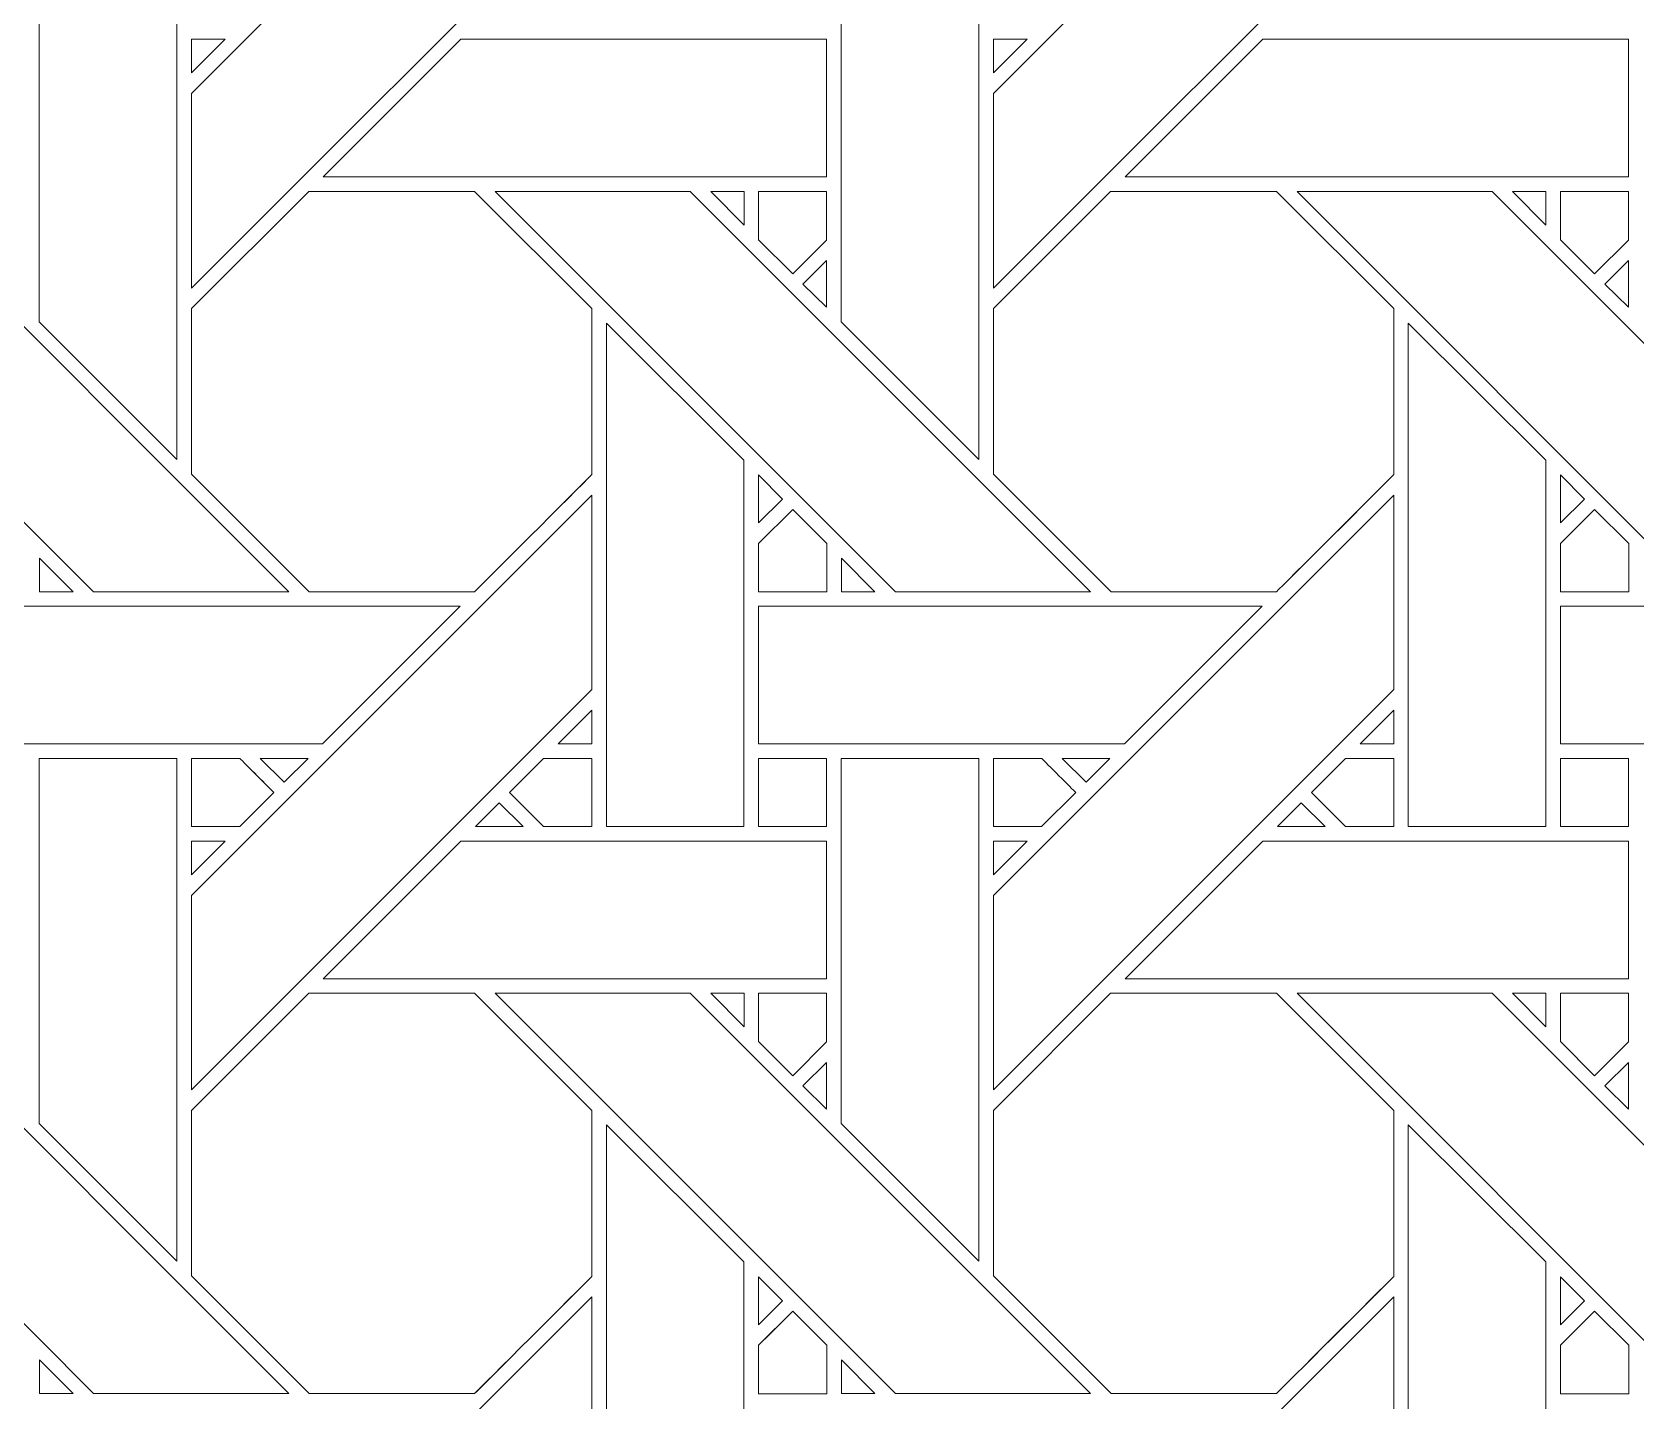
# Model space of a CAD drawing. Header units: inches. Extents: x 4.9 to 19.9, y 3.1 to 15.1.
# Drawn here: x 12.432 to 14.329, y 4.58 to 6.2 of the extents above; entities that cross this region are included whole.
import ezdxf

# ---------------------------------------------------------------- set-up
doc = ezdxf.new("R2010")
doc.units = ezdxf.units.IN
doc.header["$MEASUREMENT"] = 0
doc.layers.add('Design', color=7, linetype='Continuous', lineweight=0)

msp = doc.modelspace()

# ---------------------------------------------------------------- linework, layer by layer
at = {"layer": 'Design'}
for points, knots in [([(4.8829, 15.0948), (4.8829, 15.0948), (4.8829, 3.0948), (4.8829, 3.0948), (4.8829, 3.0948), (19.8829, 3.0948), (19.8829, 3.0948), (19.8829, 3.0948), (19.8829, 15.0948), (19.8829, 15.0948), (19.8829, 15.0948), (4.8829, 15.0948), (4.8829, 15.0948)], [0, 0, 0, 0, 1, 1, 1, 2, 2, 2, 3, 3, 3, 4, 4, 4, 4]), ([(5.4052, 14.5679), (5.4052, 14.5679), (5.4052, 3.6216), (5.4052, 3.6216), (5.4052, 3.6216), (19.3605, 3.6216), (19.3605, 3.6216), (19.3605, 3.6216), (19.3605, 14.5679), (19.3605, 14.5679), (19.3605, 14.5679), (5.4052, 14.5679), (5.4052, 14.5679)], [0, 0, 0, 0, 1, 1, 1, 2, 2, 2, 3, 3, 3, 4, 4, 4, 4]), ([(12.6204, 6.1269), (12.6204, 6.1269), (13.0941, 6.6005), (13.0941, 6.6005), (13.0941, 6.6005), (13.0941, 6.3705), (13.0941, 6.3705), (13.0941, 6.3705), (12.6204, 5.8968), (12.6204, 5.8968), (12.6204, 5.8968), (12.6204, 6.1269), (12.6204, 6.1269)], [0, 0, 0, 0, 1, 1, 1, 2, 2, 2, 3, 3, 3, 4, 4, 4, 4]), ([(13.5691, 6.1269), (13.5691, 6.1269), (14.0428, 6.6005), (14.0428, 6.6005), (14.0428, 6.6005), (14.0428, 6.3705), (14.0428, 6.3705), (14.0428, 6.3705), (13.5691, 5.8968), (13.5691, 5.8968), (13.5691, 5.8968), (13.5691, 6.1269), (13.5691, 6.1269)], [0, 0, 0, 0, 1, 1, 1, 2, 2, 2, 3, 3, 3, 4, 4, 4, 4]), ([(12.6032, 6.289), (12.6032, 6.289), (12.6032, 5.6939), (12.6032, 5.6939), (12.6032, 5.6939), (12.4403, 5.8568), (12.4403, 5.8568), (12.4403, 5.8568), (12.4403, 6.289), (12.4403, 6.289), (12.4403, 6.289), (12.6032, 6.289), (12.6032, 6.289)], [0, 0, 0, 0, 1, 1, 1, 2, 2, 2, 3, 3, 3, 4, 4, 4, 4]), ([(13.552, 6.289), (13.552, 6.289), (13.552, 5.6939), (13.552, 5.6939), (13.552, 5.6939), (13.3891, 5.8568), (13.3891, 5.8568), (13.3891, 5.8568), (13.3891, 6.289), (13.3891, 6.289), (13.3891, 6.289), (13.552, 6.289), (13.552, 6.289)], [0, 0, 0, 0, 1, 1, 1, 2, 2, 2, 3, 3, 3, 4, 4, 4, 4]), ([(12.6602, 6.1911), (12.6602, 6.1911), (12.6204, 6.1513), (12.6204, 6.1513), (12.6204, 6.1513), (12.6204, 6.1911), (12.6204, 6.1911), (12.6204, 6.1911), (12.6602, 6.1911), (12.6602, 6.1911)], [0, 0, 0, 0, 1, 1, 1, 2, 2, 2, 3, 3, 3, 3]), ([(12.7762, 6.0283), (12.7762, 6.0283), (12.9391, 6.1911), (12.9391, 6.1911), (12.9391, 6.1911), (13.3715, 6.1911), (13.3715, 6.1911), (13.3715, 6.1911), (13.3715, 6.0283), (13.3715, 6.0283), (13.3715, 6.0283), (12.7762, 6.0283), (12.7762, 6.0283)], [0, 0, 0, 0, 1, 1, 1, 2, 2, 2, 3, 3, 3, 4, 4, 4, 4]), ([(13.609, 6.1911), (13.609, 6.1911), (13.5691, 6.1513), (13.5691, 6.1513), (13.5691, 6.1513), (13.5691, 6.1911), (13.5691, 6.1911), (13.5691, 6.1911), (13.609, 6.1911), (13.609, 6.1911)], [0, 0, 0, 0, 1, 1, 1, 2, 2, 2, 3, 3, 3, 3]), ([(13.725, 6.0283), (13.725, 6.0283), (13.8878, 6.1911), (13.8878, 6.1911), (13.8878, 6.1911), (14.3203, 6.1911), (14.3203, 6.1911), (14.3203, 6.1911), (14.3203, 6.0283), (14.3203, 6.0283), (14.3203, 6.0283), (13.725, 6.0283), (13.725, 6.0283)], [0, 0, 0, 0, 1, 1, 1, 2, 2, 2, 3, 3, 3, 4, 4, 4, 4]), ([(12.0308, 6.0112), (12.0308, 6.0112), (12.2618, 6.0112), (12.2618, 6.0112), (12.2618, 6.0112), (12.7354, 5.5375), (12.7354, 5.5375), (12.7354, 5.5375), (12.5044, 5.5375), (12.5044, 5.5375), (12.5044, 5.5375), (12.0308, 6.0112), (12.0308, 6.0112)], [0, 0, 0, 0, 1, 1, 1, 2, 2, 2, 3, 3, 3, 4, 4, 4, 4]), ([(12.7591, 6.0111), (12.7591, 6.0111), (12.9553, 6.0111), (12.9553, 6.0111), (12.9553, 6.0111), (13.0941, 5.8724), (13.0941, 5.8724), (13.0941, 5.8724), (13.0941, 5.6762), (13.0941, 5.6762), (13.0763, 5.6582), (12.9643, 5.5465), (12.9553, 5.5375), (12.9553, 5.5375), (12.7596, 5.5375), (12.7596, 5.5375), (12.7596, 5.5375), (12.6204, 5.6767), (12.6204, 5.6767), (12.6204, 5.6767), (12.6204, 5.8724), (12.6204, 5.8724), (12.6204, 5.8724), (12.7591, 6.0111), (12.7591, 6.0111)], [0, 0, 0, 0, 1, 1, 1, 2, 2, 2, 3, 3, 3, 4, 4, 4, 5, 5, 5, 6, 6, 6, 7, 7, 7, 8, 8, 8, 8]), ([(12.6204, 5.6767), (12.6204, 5.6767), (12.6204, 5.8724), (12.6204, 5.8724), (12.6204, 5.8724), (12.7591, 6.0111), (12.7591, 6.0111), (12.7591, 6.0111), (12.9553, 6.0111), (12.9553, 6.0111), (12.9553, 6.0111), (13.0941, 5.8724), (13.0941, 5.8724), (13.0941, 5.8724), (13.0941, 5.6762), (13.0941, 5.6762), (13.0756, 5.6576), (12.9638, 5.546), (12.9553, 5.5375), (12.9553, 5.5375), (12.7596, 5.5375), (12.7596, 5.5375), (12.7596, 5.5375), (12.6204, 5.6767), (12.6204, 5.6767)], [0, 0, 0, 0, 1, 1, 1, 2, 2, 2, 3, 3, 3, 4, 4, 4, 5, 5, 5, 6, 6, 6, 7, 7, 7, 8, 8, 8, 8]), ([(12.9795, 6.0112), (12.9795, 6.0112), (13.2105, 6.0112), (13.2105, 6.0112), (13.2105, 6.0112), (13.6841, 5.5375), (13.6841, 5.5375), (13.6841, 5.5375), (13.4531, 5.5375), (13.4531, 5.5375), (13.4531, 5.5375), (12.9795, 6.0112), (12.9795, 6.0112)], [0, 0, 0, 0, 1, 1, 1, 2, 2, 2, 3, 3, 3, 4, 4, 4, 4]), ([(13.2741, 6.0111), (13.2741, 6.0111), (13.2741, 5.9713), (13.2741, 5.9713), (13.2741, 5.9713), (13.2346, 6.0111), (13.2346, 6.0111), (13.2346, 6.0111), (13.2741, 6.0111), (13.2741, 6.0111)], [0, 0, 0, 0, 1, 1, 1, 2, 2, 2, 3, 3, 3, 3]), ([(13.3715, 6.0111), (13.3715, 6.0111), (13.3715, 5.9535), (13.3715, 5.9535), (13.3715, 5.9535), (13.3316, 5.9136), (13.3316, 5.9136), (13.3316, 5.9136), (13.2913, 5.9539), (13.2913, 5.9539), (13.2913, 5.9539), (13.2913, 6.0111), (13.2913, 6.0111), (13.2913, 6.0111), (13.3715, 6.0111), (13.3715, 6.0111)], [0, 0, 0, 0, 1, 1, 1, 2, 2, 2, 3, 3, 3, 4, 4, 4, 5, 5, 5, 5]), ([(13.3316, 5.9136), (13.3316, 5.9136), (13.2913, 5.9539), (13.2913, 5.9539), (13.2913, 5.9539), (13.2913, 6.0111), (13.2913, 6.0111), (13.2913, 6.0111), (13.3715, 6.0111), (13.3715, 6.0111), (13.3715, 6.0111), (13.3715, 5.9535), (13.3715, 5.9535), (13.3715, 5.9535), (13.3316, 5.9136), (13.3316, 5.9136)], [0, 0, 0, 0, 1, 1, 1, 2, 2, 2, 3, 3, 3, 4, 4, 4, 5, 5, 5, 5]), ([(13.7078, 6.0111), (13.7078, 6.0111), (13.904, 6.0111), (13.904, 6.0111), (13.904, 6.0111), (14.0428, 5.8724), (14.0428, 5.8724), (14.0428, 5.8724), (14.0428, 5.6762), (14.0428, 5.6762), (14.025, 5.6582), (13.9131, 5.5465), (13.9041, 5.5375), (13.9041, 5.5375), (13.7084, 5.5375), (13.7084, 5.5375), (13.7084, 5.5375), (13.5691, 5.6767), (13.5691, 5.6767), (13.5691, 5.6767), (13.5691, 5.8724), (13.5691, 5.8724), (13.5691, 5.8724), (13.7078, 6.0111), (13.7078, 6.0111)], [0, 0, 0, 0, 1, 1, 1, 2, 2, 2, 3, 3, 3, 4, 4, 4, 5, 5, 5, 6, 6, 6, 7, 7, 7, 8, 8, 8, 8]), ([(13.5691, 5.6767), (13.5691, 5.6767), (13.5691, 5.8724), (13.5691, 5.8724), (13.5691, 5.8724), (13.7078, 6.0111), (13.7078, 6.0111), (13.7078, 6.0111), (13.904, 6.0111), (13.904, 6.0111), (13.904, 6.0111), (14.0428, 5.8724), (14.0428, 5.8724), (14.0428, 5.8724), (14.0428, 5.6762), (14.0428, 5.6762), (14.0248, 5.658), (13.9129, 5.5463), (13.9041, 5.5375), (13.9041, 5.5375), (13.7084, 5.5375), (13.7084, 5.5375), (13.7084, 5.5375), (13.5691, 5.6767), (13.5691, 5.6767)], [0, 0, 0, 0, 1, 1, 1, 2, 2, 2, 3, 3, 3, 4, 4, 4, 5, 5, 5, 6, 6, 6, 7, 7, 7, 8, 8, 8, 8]), ([(13.9283, 6.0112), (13.9283, 6.0112), (14.1592, 6.0112), (14.1592, 6.0112), (14.1592, 6.0112), (14.6329, 5.5375), (14.6329, 5.5375), (14.6329, 5.5375), (14.4018, 5.5375), (14.4018, 5.5375), (14.4018, 5.5375), (13.9283, 6.0112), (13.9283, 6.0112)], [0, 0, 0, 0, 1, 1, 1, 2, 2, 2, 3, 3, 3, 4, 4, 4, 4]), ([(14.2228, 6.0111), (14.2228, 6.0111), (14.2228, 5.9713), (14.2228, 5.9713), (14.2228, 5.9713), (14.1833, 6.0111), (14.1833, 6.0111), (14.1833, 6.0111), (14.2228, 6.0111), (14.2228, 6.0111)], [0, 0, 0, 0, 1, 1, 1, 2, 2, 2, 3, 3, 3, 3]), ([(14.3203, 6.0111), (14.3203, 6.0111), (14.3203, 5.9535), (14.3203, 5.9535), (14.3203, 5.9535), (14.2803, 5.9136), (14.2803, 5.9136), (14.2803, 5.9136), (14.24, 5.9539), (14.24, 5.9539), (14.24, 5.9539), (14.24, 6.0111), (14.24, 6.0111), (14.24, 6.0111), (14.3203, 6.0111), (14.3203, 6.0111)], [0, 0, 0, 0, 1, 1, 1, 2, 2, 2, 3, 3, 3, 4, 4, 4, 5, 5, 5, 5]), ([(14.2803, 5.9136), (14.2803, 5.9136), (14.24, 5.9539), (14.24, 5.9539), (14.24, 5.9539), (14.24, 6.0111), (14.24, 6.0111), (14.24, 6.0111), (14.3203, 6.0111), (14.3203, 6.0111), (14.3203, 6.0111), (14.3203, 5.9535), (14.3203, 5.9535), (14.3203, 5.9535), (14.2803, 5.9136), (14.2803, 5.9136)], [0, 0, 0, 0, 1, 1, 1, 2, 2, 2, 3, 3, 3, 4, 4, 4, 5, 5, 5, 5]), ([(13.3715, 5.9293), (13.3715, 5.9293), (13.3715, 5.8741), (13.3715, 5.8741), (13.3715, 5.8741), (13.3438, 5.9015), (13.3438, 5.9015), (13.3438, 5.9015), (13.3715, 5.9293), (13.3715, 5.9293)], [0, 0, 0, 0, 1, 1, 1, 2, 2, 2, 3, 3, 3, 3]), ([(14.3203, 5.9293), (14.3203, 5.9293), (14.3203, 5.8741), (14.3203, 5.8741), (14.3203, 5.8741), (14.2925, 5.9015), (14.2925, 5.9015), (14.2925, 5.9015), (14.3203, 5.9293), (14.3203, 5.9293)], [0, 0, 0, 0, 1, 1, 1, 2, 2, 2, 3, 3, 3, 3]), ([(13.274, 5.6932), (13.274, 5.6932), (13.274, 5.2595), (13.274, 5.2595), (13.274, 5.2595), (13.1112, 5.2595), (13.1112, 5.2595), (13.1112, 5.2595), (13.1112, 5.8553), (13.1112, 5.8553), (13.1112, 5.8553), (13.274, 5.6932), (13.274, 5.6932)], [0, 0, 0, 0, 1, 1, 1, 2, 2, 2, 3, 3, 3, 4, 4, 4, 4]), ([(14.2227, 5.6932), (14.2227, 5.6932), (14.2227, 5.2595), (14.2227, 5.2595), (14.2227, 5.2595), (14.0599, 5.2595), (14.0599, 5.2595), (14.0599, 5.2595), (14.0599, 5.8553), (14.0599, 5.8553), (14.0599, 5.8553), (14.2227, 5.6932), (14.2227, 5.6932)], [0, 0, 0, 0, 1, 1, 1, 2, 2, 2, 3, 3, 3, 4, 4, 4, 4]), ([(13.2913, 5.6189), (13.2913, 5.6189), (13.2913, 5.6757), (13.2913, 5.6757), (13.2913, 5.6757), (13.3195, 5.6471), (13.3195, 5.6471), (13.3195, 5.6471), (13.2913, 5.6189), (13.2913, 5.6189)], [0, 0, 0, 0, 1, 1, 1, 2, 2, 2, 3, 3, 3, 3]), ([(14.24, 5.6189), (14.24, 5.6189), (14.24, 5.6757), (14.24, 5.6757), (14.24, 5.6757), (14.2682, 5.6471), (14.2682, 5.6471), (14.2682, 5.6471), (14.24, 5.6189), (14.24, 5.6189)], [0, 0, 0, 0, 1, 1, 1, 2, 2, 2, 3, 3, 3, 3]), ([(12.6204, 5.1782), (12.6204, 5.1782), (13.0941, 5.6518), (13.0941, 5.6518), (13.0941, 5.6518), (13.0941, 5.4217), (13.0941, 5.4217), (13.0941, 5.4217), (12.6204, 4.9481), (12.6204, 4.9481), (12.6204, 4.9481), (12.6204, 5.1782), (12.6204, 5.1782)], [0, 0, 0, 0, 1, 1, 1, 2, 2, 2, 3, 3, 3, 4, 4, 4, 4]), ([(13.5691, 5.1782), (13.5691, 5.1782), (14.0428, 5.6518), (14.0428, 5.6518), (14.0428, 5.6518), (14.0428, 5.4217), (14.0428, 5.4217), (14.0428, 5.4217), (13.5691, 4.9481), (13.5691, 4.9481), (13.5691, 4.9481), (13.5691, 5.1782), (13.5691, 5.1782)], [0, 0, 0, 0, 1, 1, 1, 2, 2, 2, 3, 3, 3, 4, 4, 4, 4]), ([(13.2913, 5.5372), (13.2913, 5.5372), (13.2913, 5.5945), (13.2913, 5.5945), (13.2913, 5.5945), (13.3316, 5.6349), (13.3316, 5.6349), (13.3316, 5.6349), (13.3719, 5.5945), (13.3719, 5.5945), (13.3719, 5.5945), (13.3719, 5.5372), (13.3719, 5.5372), (13.3719, 5.5372), (13.2913, 5.5372), (13.2913, 5.5372)], [0, 0, 0, 0, 1, 1, 1, 2, 2, 2, 3, 3, 3, 4, 4, 4, 5, 5, 5, 5]), ([(13.3316, 5.6349), (13.3316, 5.6349), (13.3719, 5.5945), (13.3719, 5.5945), (13.3719, 5.5945), (13.3719, 5.5372), (13.3719, 5.5372), (13.3719, 5.5372), (13.2913, 5.5372), (13.2913, 5.5372), (13.2913, 5.5372), (13.2913, 5.5945), (13.2913, 5.5945), (13.2913, 5.5945), (13.3316, 5.6349), (13.3316, 5.6349)], [0, 0, 0, 0, 1, 1, 1, 2, 2, 2, 3, 3, 3, 4, 4, 4, 5, 5, 5, 5]), ([(14.24, 5.5372), (14.24, 5.5372), (14.24, 5.5945), (14.24, 5.5945), (14.24, 5.5945), (14.2803, 5.6349), (14.2803, 5.6349), (14.2803, 5.6349), (14.3207, 5.5945), (14.3207, 5.5945), (14.3207, 5.5945), (14.3207, 5.5372), (14.3207, 5.5372), (14.3207, 5.5372), (14.24, 5.5372), (14.24, 5.5372)], [0, 0, 0, 0, 1, 1, 1, 2, 2, 2, 3, 3, 3, 4, 4, 4, 5, 5, 5, 5]), ([(14.24, 5.5945), (14.24, 5.5945), (14.2803, 5.6349), (14.2803, 5.6349), (14.2803, 5.6349), (14.3207, 5.5945), (14.3207, 5.5945), (14.3207, 5.5945), (14.3207, 5.5372), (14.3207, 5.5372), (14.3207, 5.5372), (14.24, 5.5372), (14.24, 5.5372), (14.24, 5.5372), (14.24, 5.5945), (14.24, 5.5945)], [0, 0, 0, 0, 1, 1, 1, 2, 2, 2, 3, 3, 3, 4, 4, 4, 5, 5, 5, 5]), ([(12.4802, 5.5375), (12.4802, 5.5375), (12.4405, 5.5375), (12.4405, 5.5375), (12.4405, 5.5375), (12.4405, 5.5773), (12.4405, 5.5773), (12.4405, 5.5773), (12.4802, 5.5375), (12.4802, 5.5375)], [0, 0, 0, 0, 1, 1, 1, 2, 2, 2, 3, 3, 3, 3]), ([(13.4289, 5.5375), (13.4289, 5.5375), (13.3892, 5.5375), (13.3892, 5.5375), (13.3892, 5.5375), (13.3892, 5.5773), (13.3892, 5.5773), (13.3892, 5.5773), (13.4289, 5.5375), (13.4289, 5.5375)], [0, 0, 0, 0, 1, 1, 1, 2, 2, 2, 3, 3, 3, 3]), ([(12.3425, 5.3576), (12.3425, 5.3576), (12.3425, 5.5203), (12.3425, 5.5203), (12.3425, 5.5203), (12.9382, 5.5203), (12.9382, 5.5203), (12.9382, 5.5203), (12.7755, 5.3576), (12.7755, 5.3576), (12.7755, 5.3576), (12.3425, 5.3576), (12.3425, 5.3576)], [0, 0, 0, 0, 1, 1, 1, 2, 2, 2, 3, 3, 3, 4, 4, 4, 4]), ([(13.2913, 5.3576), (13.2913, 5.3576), (13.2913, 5.5203), (13.2913, 5.5203), (13.2913, 5.5203), (13.887, 5.5203), (13.887, 5.5203), (13.887, 5.5203), (13.7242, 5.3576), (13.7242, 5.3576), (13.7242, 5.3576), (13.2913, 5.3576), (13.2913, 5.3576)], [0, 0, 0, 0, 1, 1, 1, 2, 2, 2, 3, 3, 3, 4, 4, 4, 4]), ([(14.24, 5.3576), (14.24, 5.3576), (14.24, 5.5203), (14.24, 5.5203), (14.24, 5.5203), (14.8357, 5.5203), (14.8357, 5.5203), (14.8357, 5.5203), (14.673, 5.3576), (14.673, 5.3576), (14.673, 5.3576), (14.24, 5.3576), (14.24, 5.3576)], [0, 0, 0, 0, 1, 1, 1, 2, 2, 2, 3, 3, 3, 4, 4, 4, 4]), ([(13.0543, 5.3576), (13.0543, 5.3576), (13.0941, 5.3973), (13.0941, 5.3973), (13.0941, 5.3973), (13.0941, 5.3576), (13.0941, 5.3576), (13.0941, 5.3576), (13.0543, 5.3576), (13.0543, 5.3576)], [0, 0, 0, 0, 1, 1, 1, 2, 2, 2, 3, 3, 3, 3]), ([(14.003, 5.3576), (14.003, 5.3576), (14.0428, 5.3973), (14.0428, 5.3973), (14.0428, 5.3973), (14.0428, 5.3576), (14.0428, 5.3576), (14.0428, 5.3576), (14.003, 5.3576), (14.003, 5.3576)], [0, 0, 0, 0, 1, 1, 1, 2, 2, 2, 3, 3, 3, 3]), ([(12.6032, 5.3403), (12.6032, 5.3403), (12.6032, 4.7452), (12.6032, 4.7452), (12.6032, 4.7452), (12.4403, 4.9081), (12.4403, 4.9081), (12.4403, 4.9081), (12.4403, 5.3403), (12.4403, 5.3403), (12.4403, 5.3403), (12.6032, 5.3403), (12.6032, 5.3403)], [0, 0, 0, 0, 1, 1, 1, 2, 2, 2, 3, 3, 3, 4, 4, 4, 4]), ([(12.6775, 5.3403), (12.6826, 5.3351), (12.7134, 5.3043), (12.7178, 5.2999), (12.7178, 5.2999), (12.6774, 5.2595), (12.6774, 5.2595), (12.6774, 5.2595), (12.6204, 5.2595), (12.6204, 5.2595), (12.6204, 5.2595), (12.6204, 5.3403), (12.6204, 5.3403), (12.6204, 5.3403), (12.6775, 5.3403), (12.6775, 5.3403)], [0, 0, 0, 0, 1, 1, 1, 2, 2, 2, 3, 3, 3, 4, 4, 4, 5, 5, 5, 5]), ([(12.6204, 5.3403), (12.6204, 5.3403), (12.6775, 5.3403), (12.6775, 5.3403), (12.6828, 5.335), (12.7136, 5.3041), (12.7178, 5.2999), (12.7178, 5.2999), (12.6774, 5.2595), (12.6774, 5.2595), (12.6774, 5.2595), (12.6204, 5.2595), (12.6204, 5.2595), (12.6204, 5.2595), (12.6204, 5.3403), (12.6204, 5.3403)], [0, 0, 0, 0, 1, 1, 1, 2, 2, 2, 3, 3, 3, 4, 4, 4, 5, 5, 5, 5]), ([(12.7583, 5.3403), (12.7583, 5.3403), (12.73, 5.3121), (12.73, 5.3121), (12.73, 5.3121), (12.7018, 5.3403), (12.7018, 5.3403), (12.7018, 5.3403), (12.7583, 5.3403), (12.7583, 5.3403)], [0, 0, 0, 0, 1, 1, 1, 2, 2, 2, 3, 3, 3, 3]), ([(13.0941, 5.3403), (13.0941, 5.3403), (13.0941, 5.2595), (13.0941, 5.2595), (13.0941, 5.2595), (13.037, 5.2595), (13.037, 5.2595), (13.037, 5.2595), (12.9966, 5.2998), (12.9966, 5.2998), (12.9966, 5.2998), (13.037, 5.3403), (13.037, 5.3403), (13.037, 5.3403), (13.0941, 5.3403), (13.0941, 5.3403)], [0, 0, 0, 0, 1, 1, 1, 2, 2, 2, 3, 3, 3, 4, 4, 4, 5, 5, 5, 5]), ([(12.9966, 5.2998), (12.9966, 5.2998), (13.037, 5.3403), (13.037, 5.3403), (13.037, 5.3403), (13.0941, 5.3403), (13.0941, 5.3403), (13.0941, 5.3403), (13.0941, 5.2595), (13.0941, 5.2595), (13.0941, 5.2595), (13.037, 5.2595), (13.037, 5.2595), (13.037, 5.2595), (12.9966, 5.2998), (12.9966, 5.2998)], [0, 0, 0, 0, 1, 1, 1, 2, 2, 2, 3, 3, 3, 4, 4, 4, 5, 5, 5, 5]), ([(13.3715, 5.2595), (13.3715, 5.2595), (13.2913, 5.2595), (13.2913, 5.2595), (13.2913, 5.2595), (13.2913, 5.3403), (13.2913, 5.3403), (13.2913, 5.3403), (13.3715, 5.3403), (13.3715, 5.3403), (13.3715, 5.3403), (13.3715, 5.2595), (13.3715, 5.2595)], [0, 0, 0, 0, 1, 1, 1, 2, 2, 2, 3, 3, 3, 4, 4, 4, 4]), ([(13.3715, 5.3403), (13.3715, 5.3403), (13.3715, 5.2595), (13.3715, 5.2595), (13.3715, 5.2595), (13.2913, 5.2595), (13.2913, 5.2595), (13.2913, 5.2595), (13.2913, 5.3403), (13.2913, 5.3403), (13.2913, 5.3403), (13.3715, 5.3403), (13.3715, 5.3403)], [0, 0, 0, 0, 1, 1, 1, 2, 2, 2, 3, 3, 3, 4, 4, 4, 4]), ([(13.552, 5.3403), (13.552, 5.3403), (13.552, 4.7452), (13.552, 4.7452), (13.552, 4.7452), (13.3891, 4.9081), (13.3891, 4.9081), (13.3891, 4.9081), (13.3891, 5.3403), (13.3891, 5.3403), (13.3891, 5.3403), (13.552, 5.3403), (13.552, 5.3403)], [0, 0, 0, 0, 1, 1, 1, 2, 2, 2, 3, 3, 3, 4, 4, 4, 4]), ([(13.6262, 5.3403), (13.6313, 5.3351), (13.6621, 5.3043), (13.6665, 5.2999), (13.6665, 5.2999), (13.6261, 5.2595), (13.6261, 5.2595), (13.6261, 5.2595), (13.5691, 5.2595), (13.5691, 5.2595), (13.5691, 5.2595), (13.5691, 5.3403), (13.5691, 5.3403), (13.5691, 5.3403), (13.6262, 5.3403), (13.6262, 5.3403)], [0, 0, 0, 0, 1, 1, 1, 2, 2, 2, 3, 3, 3, 4, 4, 4, 5, 5, 5, 5]), ([(13.5691, 5.2595), (13.5691, 5.2595), (13.5691, 5.3403), (13.5691, 5.3403), (13.5691, 5.3403), (13.6262, 5.3403), (13.6262, 5.3403), (13.6313, 5.3351), (13.6621, 5.3043), (13.6665, 5.2999), (13.6665, 5.2999), (13.6261, 5.2595), (13.6261, 5.2595), (13.6261, 5.2595), (13.5691, 5.2595), (13.5691, 5.2595)], [0, 0, 0, 0, 1, 1, 1, 2, 2, 2, 3, 3, 3, 4, 4, 4, 5, 5, 5, 5]), ([(13.6505, 5.3403), (13.6505, 5.3403), (13.707, 5.3403), (13.707, 5.3403), (13.707, 5.3403), (13.6787, 5.3121), (13.6787, 5.3121), (13.6787, 5.3121), (13.6505, 5.3403), (13.6505, 5.3403)], [0, 0, 0, 0, 1, 1, 1, 2, 2, 2, 3, 3, 3, 3]), ([(14.0428, 5.3403), (14.0428, 5.3403), (14.0428, 5.2595), (14.0428, 5.2595), (14.0428, 5.2595), (13.9857, 5.2595), (13.9857, 5.2595), (13.9857, 5.2595), (13.9453, 5.2998), (13.9453, 5.2998), (13.9453, 5.2998), (13.9858, 5.3403), (13.9858, 5.3403), (13.9858, 5.3403), (14.0428, 5.3403), (14.0428, 5.3403)], [0, 0, 0, 0, 1, 1, 1, 2, 2, 2, 3, 3, 3, 4, 4, 4, 5, 5, 5, 5]), ([(13.9453, 5.2998), (13.9453, 5.2998), (13.9858, 5.3403), (13.9858, 5.3403), (13.9858, 5.3403), (14.0428, 5.3403), (14.0428, 5.3403), (14.0428, 5.3403), (14.0428, 5.2595), (14.0428, 5.2595), (14.0428, 5.2595), (13.9857, 5.2595), (13.9857, 5.2595), (13.9857, 5.2595), (13.9453, 5.2998), (13.9453, 5.2998)], [0, 0, 0, 0, 1, 1, 1, 2, 2, 2, 3, 3, 3, 4, 4, 4, 5, 5, 5, 5]), ([(14.3203, 5.2595), (14.3203, 5.2595), (14.24, 5.2595), (14.24, 5.2595), (14.24, 5.2595), (14.24, 5.3403), (14.24, 5.3403), (14.24, 5.3403), (14.3203, 5.3403), (14.3203, 5.3403), (14.3203, 5.3403), (14.3203, 5.2595), (14.3203, 5.2595)], [0, 0, 0, 0, 1, 1, 1, 2, 2, 2, 3, 3, 3, 4, 4, 4, 4]), ([(14.24, 5.2595), (14.24, 5.2595), (14.24, 5.3403), (14.24, 5.3403), (14.24, 5.3403), (14.3203, 5.3403), (14.3203, 5.3403), (14.3203, 5.3403), (14.3203, 5.2595), (14.3203, 5.2595), (14.3203, 5.2595), (14.24, 5.2595), (14.24, 5.2595)], [0, 0, 0, 0, 1, 1, 1, 2, 2, 2, 3, 3, 3, 4, 4, 4, 4]), ([(13.0127, 5.2595), (13.0127, 5.2595), (12.9562, 5.2595), (12.9562, 5.2595), (12.9562, 5.2595), (12.9845, 5.2878), (12.9845, 5.2878), (12.9845, 5.2878), (13.0127, 5.2595), (13.0127, 5.2595)], [0, 0, 0, 0, 1, 1, 1, 2, 2, 2, 3, 3, 3, 3]), ([(13.9615, 5.2595), (13.9615, 5.2595), (13.905, 5.2595), (13.905, 5.2595), (13.905, 5.2595), (13.9332, 5.2878), (13.9332, 5.2878), (13.9332, 5.2878), (13.9615, 5.2595), (13.9615, 5.2595)], [0, 0, 0, 0, 1, 1, 1, 2, 2, 2, 3, 3, 3, 3]), ([(12.6602, 5.2424), (12.6602, 5.2424), (12.6204, 5.2025), (12.6204, 5.2025), (12.6204, 5.2025), (12.6204, 5.2424), (12.6204, 5.2424), (12.6204, 5.2424), (12.6602, 5.2424), (12.6602, 5.2424)], [0, 0, 0, 0, 1, 1, 1, 2, 2, 2, 3, 3, 3, 3]), ([(12.7762, 5.0796), (12.7762, 5.0796), (12.9391, 5.2424), (12.9391, 5.2424), (12.9391, 5.2424), (13.3715, 5.2424), (13.3715, 5.2424), (13.3715, 5.2424), (13.3715, 5.0796), (13.3715, 5.0796), (13.3715, 5.0796), (12.7762, 5.0796), (12.7762, 5.0796)], [0, 0, 0, 0, 1, 1, 1, 2, 2, 2, 3, 3, 3, 4, 4, 4, 4]), ([(13.609, 5.2424), (13.609, 5.2424), (13.5691, 5.2025), (13.5691, 5.2025), (13.5691, 5.2025), (13.5691, 5.2424), (13.5691, 5.2424), (13.5691, 5.2424), (13.609, 5.2424), (13.609, 5.2424)], [0, 0, 0, 0, 1, 1, 1, 2, 2, 2, 3, 3, 3, 3]), ([(13.725, 5.0796), (13.725, 5.0796), (13.8878, 5.2424), (13.8878, 5.2424), (13.8878, 5.2424), (14.3203, 5.2424), (14.3203, 5.2424), (14.3203, 5.2424), (14.3203, 5.0796), (14.3203, 5.0796), (14.3203, 5.0796), (13.725, 5.0796), (13.725, 5.0796)], [0, 0, 0, 0, 1, 1, 1, 2, 2, 2, 3, 3, 3, 4, 4, 4, 4]), ([(12.3052, 4.7887), (12.3052, 4.7887), (12.0308, 5.0624), (12.0308, 5.0624), (12.0308, 5.0624), (12.2618, 5.0624), (12.2618, 5.0624), (12.2618, 5.0624), (12.7354, 4.5888), (12.7354, 4.5888), (12.7354, 4.5888), (12.5044, 4.5888), (12.5044, 4.5888), (12.5044, 4.5888), (12.3052, 4.7887), (12.3052, 4.7887)], [0, 0, 0, 0, 1, 1, 1, 2, 2, 2, 3, 3, 3, 4, 4, 4, 5, 5, 5, 5]), ([(12.7591, 5.0624), (12.7591, 5.0624), (12.9553, 5.0624), (12.9553, 5.0624), (12.9553, 5.0624), (13.0941, 4.9237), (13.0941, 4.9237), (13.0941, 4.9237), (13.0941, 4.7274), (13.0941, 4.7274), (13.0763, 4.7095), (12.9643, 4.5978), (12.9553, 4.5888), (12.9553, 4.5888), (12.7596, 4.5888), (12.7596, 4.5888), (12.7596, 4.5888), (12.6204, 4.728), (12.6204, 4.728), (12.6204, 4.728), (12.6204, 4.9237), (12.6204, 4.9237), (12.6204, 4.9237), (12.7591, 5.0624), (12.7591, 5.0624)], [0, 0, 0, 0, 1, 1, 1, 2, 2, 2, 3, 3, 3, 4, 4, 4, 5, 5, 5, 6, 6, 6, 7, 7, 7, 8, 8, 8, 8]), ([(12.6204, 4.728), (12.6204, 4.728), (12.6204, 4.9237), (12.6204, 4.9237), (12.6204, 4.9237), (12.7591, 5.0624), (12.7591, 5.0624), (12.7591, 5.0624), (12.9553, 5.0624), (12.9553, 5.0624), (12.9553, 5.0624), (13.0941, 4.9237), (13.0941, 4.9237), (13.0941, 4.9237), (13.0941, 4.7274), (13.0941, 4.7274), (13.0757, 4.7089), (12.9639, 4.5973), (12.9553, 4.5888), (12.9553, 4.5888), (12.7596, 4.5888), (12.7596, 4.5888), (12.7596, 4.5888), (12.6204, 4.728), (12.6204, 4.728)], [0, 0, 0, 0, 1, 1, 1, 2, 2, 2, 3, 3, 3, 4, 4, 4, 5, 5, 5, 6, 6, 6, 7, 7, 7, 8, 8, 8, 8]), ([(12.9795, 5.0624), (12.9795, 5.0624), (13.2105, 5.0624), (13.2105, 5.0624), (13.2105, 5.0624), (13.6841, 4.5888), (13.6841, 4.5888), (13.6841, 4.5888), (13.4531, 4.5888), (13.4531, 4.5888), (13.4531, 4.5888), (12.9795, 5.0624), (12.9795, 5.0624)], [0, 0, 0, 0, 1, 1, 1, 2, 2, 2, 3, 3, 3, 4, 4, 4, 4]), ([(13.2741, 5.0624), (13.2741, 5.0624), (13.2741, 5.0226), (13.2741, 5.0226), (13.2741, 5.0226), (13.2346, 5.0624), (13.2346, 5.0624), (13.2346, 5.0624), (13.2741, 5.0624), (13.2741, 5.0624)], [0, 0, 0, 0, 1, 1, 1, 2, 2, 2, 3, 3, 3, 3]), ([(13.3715, 5.0624), (13.3715, 5.0624), (13.3715, 5.0048), (13.3715, 5.0048), (13.3715, 5.0048), (13.3316, 4.9648), (13.3316, 4.9648), (13.3316, 4.9648), (13.2913, 5.0052), (13.2913, 5.0052), (13.2913, 5.0052), (13.2913, 5.0624), (13.2913, 5.0624), (13.2913, 5.0624), (13.3715, 5.0624), (13.3715, 5.0624)], [0, 0, 0, 0, 1, 1, 1, 2, 2, 2, 3, 3, 3, 4, 4, 4, 5, 5, 5, 5]), ([(13.3316, 4.9648), (13.3316, 4.9648), (13.2913, 5.0052), (13.2913, 5.0052), (13.2913, 5.0052), (13.2913, 5.0624), (13.2913, 5.0624), (13.2913, 5.0624), (13.3715, 5.0624), (13.3715, 5.0624), (13.3715, 5.0624), (13.3715, 5.0048), (13.3715, 5.0048), (13.3715, 5.0048), (13.3316, 4.9648), (13.3316, 4.9648)], [0, 0, 0, 0, 1, 1, 1, 2, 2, 2, 3, 3, 3, 4, 4, 4, 5, 5, 5, 5]), ([(13.7078, 5.0624), (13.7078, 5.0624), (13.904, 5.0624), (13.904, 5.0624), (13.904, 5.0624), (14.0428, 4.9237), (14.0428, 4.9237), (14.0428, 4.9237), (14.0428, 4.7274), (14.0428, 4.7274), (14.025, 4.7095), (13.9131, 4.5978), (13.9041, 4.5888), (13.9041, 4.5888), (13.7084, 4.5888), (13.7084, 4.5888), (13.7084, 4.5888), (13.5691, 4.728), (13.5691, 4.728), (13.5691, 4.728), (13.5691, 4.9237), (13.5691, 4.9237), (13.5691, 4.9237), (13.7078, 5.0624), (13.7078, 5.0624)], [0, 0, 0, 0, 1, 1, 1, 2, 2, 2, 3, 3, 3, 4, 4, 4, 5, 5, 5, 6, 6, 6, 7, 7, 7, 8, 8, 8, 8]), ([(13.5691, 4.728), (13.5691, 4.728), (13.5691, 4.9237), (13.5691, 4.9237), (13.5691, 4.9237), (13.7078, 5.0624), (13.7078, 5.0624), (13.7078, 5.0624), (13.904, 5.0624), (13.904, 5.0624), (13.904, 5.0624), (14.0428, 4.9237), (14.0428, 4.9237), (14.0428, 4.9237), (14.0428, 4.7274), (14.0428, 4.7274), (14.0248, 4.7094), (13.913, 4.5977), (13.9041, 4.5888), (13.9041, 4.5888), (13.7084, 4.5888), (13.7084, 4.5888), (13.7084, 4.5888), (13.5691, 4.728), (13.5691, 4.728)], [0, 0, 0, 0, 1, 1, 1, 2, 2, 2, 3, 3, 3, 4, 4, 4, 5, 5, 5, 6, 6, 6, 7, 7, 7, 8, 8, 8, 8]), ([(13.9283, 5.0624), (13.9283, 5.0624), (14.1592, 5.0624), (14.1592, 5.0624), (14.1592, 5.0624), (14.6329, 4.5888), (14.6329, 4.5888), (14.6329, 4.5888), (14.4018, 4.5888), (14.4018, 4.5888), (14.4018, 4.5888), (13.9283, 5.0624), (13.9283, 5.0624)], [0, 0, 0, 0, 1, 1, 1, 2, 2, 2, 3, 3, 3, 4, 4, 4, 4]), ([(14.2228, 5.0624), (14.2228, 5.0624), (14.2228, 5.0226), (14.2228, 5.0226), (14.2228, 5.0226), (14.1833, 5.0624), (14.1833, 5.0624), (14.1833, 5.0624), (14.2228, 5.0624), (14.2228, 5.0624)], [0, 0, 0, 0, 1, 1, 1, 2, 2, 2, 3, 3, 3, 3]), ([(14.3203, 5.0624), (14.3203, 5.0624), (14.3203, 5.0048), (14.3203, 5.0048), (14.3203, 5.0048), (14.2803, 4.9648), (14.2803, 4.9648), (14.2803, 4.9648), (14.24, 5.0052), (14.24, 5.0052), (14.24, 5.0052), (14.24, 5.0624), (14.24, 5.0624), (14.24, 5.0624), (14.3203, 5.0624), (14.3203, 5.0624)], [0, 0, 0, 0, 1, 1, 1, 2, 2, 2, 3, 3, 3, 4, 4, 4, 5, 5, 5, 5]), ([(14.2803, 4.9648), (14.2803, 4.9648), (14.24, 5.0052), (14.24, 5.0052), (14.24, 5.0052), (14.24, 5.0624), (14.24, 5.0624), (14.24, 5.0624), (14.3203, 5.0624), (14.3203, 5.0624), (14.3203, 5.0624), (14.3203, 5.0048), (14.3203, 5.0048), (14.3203, 5.0048), (14.2803, 4.9648), (14.2803, 4.9648)], [0, 0, 0, 0, 1, 1, 1, 2, 2, 2, 3, 3, 3, 4, 4, 4, 5, 5, 5, 5]), ([(13.3715, 4.9806), (13.3715, 4.9806), (13.3715, 4.9254), (13.3715, 4.9254), (13.3715, 4.9254), (13.3438, 4.9528), (13.3438, 4.9528), (13.3438, 4.9528), (13.3715, 4.9806), (13.3715, 4.9806)], [0, 0, 0, 0, 1, 1, 1, 2, 2, 2, 3, 3, 3, 3]), ([(14.3203, 4.9806), (14.3203, 4.9806), (14.3203, 4.9254), (14.3203, 4.9254), (14.3203, 4.9254), (14.2925, 4.9528), (14.2925, 4.9528), (14.2925, 4.9528), (14.3203, 4.9806), (14.3203, 4.9806)], [0, 0, 0, 0, 1, 1, 1, 2, 2, 2, 3, 3, 3, 3]), ([(13.274, 4.7445), (13.274, 4.7445), (13.274, 4.3108), (13.274, 4.3108), (13.274, 4.3108), (13.1112, 4.3108), (13.1112, 4.3108), (13.1112, 4.3108), (13.1112, 4.9066), (13.1112, 4.9066), (13.1112, 4.9066), (13.274, 4.7445), (13.274, 4.7445)], [0, 0, 0, 0, 1, 1, 1, 2, 2, 2, 3, 3, 3, 4, 4, 4, 4]), ([(14.2227, 4.7445), (14.2227, 4.7445), (14.2227, 4.3108), (14.2227, 4.3108), (14.2227, 4.3108), (14.0599, 4.3108), (14.0599, 4.3108), (14.0599, 4.3108), (14.0599, 4.9066), (14.0599, 4.9066), (14.0599, 4.9066), (14.2227, 4.7445), (14.2227, 4.7445)], [0, 0, 0, 0, 1, 1, 1, 2, 2, 2, 3, 3, 3, 4, 4, 4, 4]), ([(13.2913, 4.6702), (13.2913, 4.6702), (13.2913, 4.727), (13.2913, 4.727), (13.2913, 4.727), (13.3195, 4.6984), (13.3195, 4.6984), (13.3195, 4.6984), (13.2913, 4.6702), (13.2913, 4.6702)], [0, 0, 0, 0, 1, 1, 1, 2, 2, 2, 3, 3, 3, 3]), ([(14.24, 4.6702), (14.24, 4.6702), (14.24, 4.727), (14.24, 4.727), (14.24, 4.727), (14.2682, 4.6984), (14.2682, 4.6984), (14.2682, 4.6984), (14.24, 4.6702), (14.24, 4.6702)], [0, 0, 0, 0, 1, 1, 1, 2, 2, 2, 3, 3, 3, 3]), ([(12.6204, 4.2294), (12.6204, 4.2294), (13.0941, 4.7031), (13.0941, 4.7031), (13.0941, 4.7031), (13.0941, 4.473), (13.0941, 4.473), (13.0941, 4.473), (12.6204, 3.9994), (12.6204, 3.9994), (12.6204, 3.9994), (12.6204, 4.2294), (12.6204, 4.2294)], [0, 0, 0, 0, 1, 1, 1, 2, 2, 2, 3, 3, 3, 4, 4, 4, 4]), ([(13.5691, 4.2294), (13.5691, 4.2294), (14.0428, 4.703), (14.0428, 4.703), (14.0428, 4.703), (14.0428, 4.473), (14.0428, 4.473), (14.0428, 4.473), (13.5691, 3.9994), (13.5691, 3.9994), (13.5691, 3.9994), (13.5691, 4.2294), (13.5691, 4.2294)], [0, 0, 0, 0, 1, 1, 1, 2, 2, 2, 3, 3, 3, 4, 4, 4, 4]), ([(13.2913, 4.5885), (13.2913, 4.5885), (13.2913, 4.6458), (13.2913, 4.6458), (13.2913, 4.6458), (13.3316, 4.6861), (13.3316, 4.6861), (13.3316, 4.6861), (13.3719, 4.6458), (13.3719, 4.6458), (13.3719, 4.6458), (13.3719, 4.5885), (13.3719, 4.5885), (13.3719, 4.5885), (13.2913, 4.5885), (13.2913, 4.5885)], [0, 0, 0, 0, 1, 1, 1, 2, 2, 2, 3, 3, 3, 4, 4, 4, 5, 5, 5, 5]), ([(13.3048, 4.6594), (13.3048, 4.6594), (13.3316, 4.6861), (13.3316, 4.6861), (13.3316, 4.6861), (13.3719, 4.6458), (13.3719, 4.6458), (13.3719, 4.6458), (13.3719, 4.5885), (13.3719, 4.5885), (13.3719, 4.5885), (13.2913, 4.5885), (13.2913, 4.5885), (13.2913, 4.5885), (13.2913, 4.6458), (13.2913, 4.6458), (13.2913, 4.6458), (13.3048, 4.6594), (13.3048, 4.6594)], [0, 0, 0, 0, 1, 1, 1, 2, 2, 2, 3, 3, 3, 4, 4, 4, 5, 5, 5, 6, 6, 6, 6]), ([(14.24, 4.5885), (14.24, 4.5885), (14.24, 4.6458), (14.24, 4.6458), (14.24, 4.6458), (14.2803, 4.6861), (14.2803, 4.6861), (14.2803, 4.6861), (14.3207, 4.6458), (14.3207, 4.6458), (14.3207, 4.6458), (14.3207, 4.5885), (14.3207, 4.5885), (14.3207, 4.5885), (14.24, 4.5885), (14.24, 4.5885)], [0, 0, 0, 0, 1, 1, 1, 2, 2, 2, 3, 3, 3, 4, 4, 4, 5, 5, 5, 5]), ([(14.24, 4.6458), (14.24, 4.6458), (14.2803, 4.6861), (14.2803, 4.6861), (14.2803, 4.6861), (14.3207, 4.6458), (14.3207, 4.6458), (14.3207, 4.6458), (14.3207, 4.5885), (14.3207, 4.5885), (14.3207, 4.5885), (14.24, 4.5885), (14.24, 4.5885), (14.24, 4.5885), (14.24, 4.6458), (14.24, 4.6458)], [0, 0, 0, 0, 1, 1, 1, 2, 2, 2, 3, 3, 3, 4, 4, 4, 5, 5, 5, 5]), ([(12.4802, 4.5888), (12.4802, 4.5888), (12.4405, 4.5888), (12.4405, 4.5888), (12.4405, 4.5888), (12.4405, 4.6286), (12.4405, 4.6286), (12.4405, 4.6286), (12.4802, 4.5888), (12.4802, 4.5888)], [0, 0, 0, 0, 1, 1, 1, 2, 2, 2, 3, 3, 3, 3]), ([(13.4289, 4.5888), (13.4289, 4.5888), (13.3892, 4.5888), (13.3892, 4.5888), (13.3892, 4.5888), (13.3892, 4.6286), (13.3892, 4.6286), (13.3892, 4.6286), (13.4289, 4.5888), (13.4289, 4.5888)], [0, 0, 0, 0, 1, 1, 1, 2, 2, 2, 3, 3, 3, 3])]:
    msp.add_open_spline(points, degree=3, knots=knots, dxfattribs=at)

doc.saveas('drawing.dxf')
